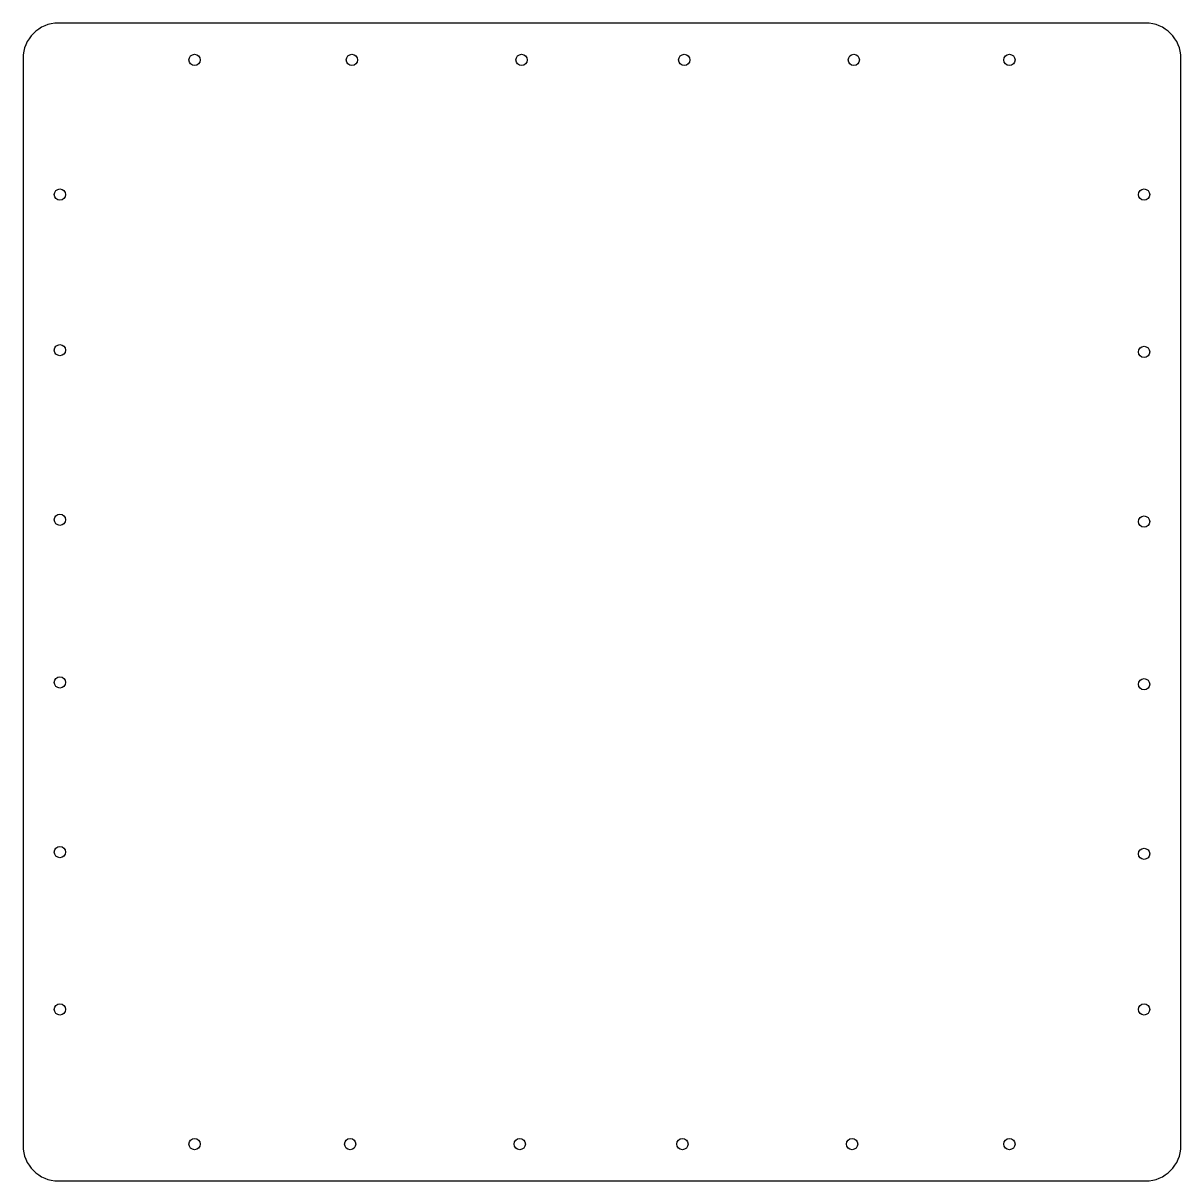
# Model space of a CAD drawing. Header units: millimetres. Extents: x -165 to 166, y -165 to 166.
import ezdxf

# ---------------------------------------------------------------- set-up
doc = ezdxf.new("R2010")
doc.units = ezdxf.units.MM
doc.layers.get('0').update_dxf_attribs({"linetype": 'CONTINUOUS'})

msp = doc.modelspace()

# ---------------------------------------------------------------- linework, layer by layer
msp.add_lwpolyline([(155.5, 165.5), (-155.5, 165.5, 0.414214), (-165.5, 155.5), (-165.5, -155.5, 0.414214), (-155.5, -165.5), (155.5, -165.5, 0.414214), (165.5, -155.5), (165.5, 155.5, 0.414214)], format="xyb", close=True)
for centre in [(-116.5, 155), (-71.5, 155), (-23, 155), (23.5, 155), (72, 155), (116.5, 155), (-155, 116.5), (155, 116.5), (-155, 72), (155, 71.5), (-155, 23.5), (155, 23), (-155, -23), (155, -23.5), (-155, -71.5), (155, -72), (-155, -116.5), (155, -116.5), (-116.5, -155), (-72, -155), (-23.5, -155), (23, -155), (71.5, -155), (116.5, -155)]:
    msp.add_circle(centre, 1.6)

doc.saveas('drawing.dxf')
